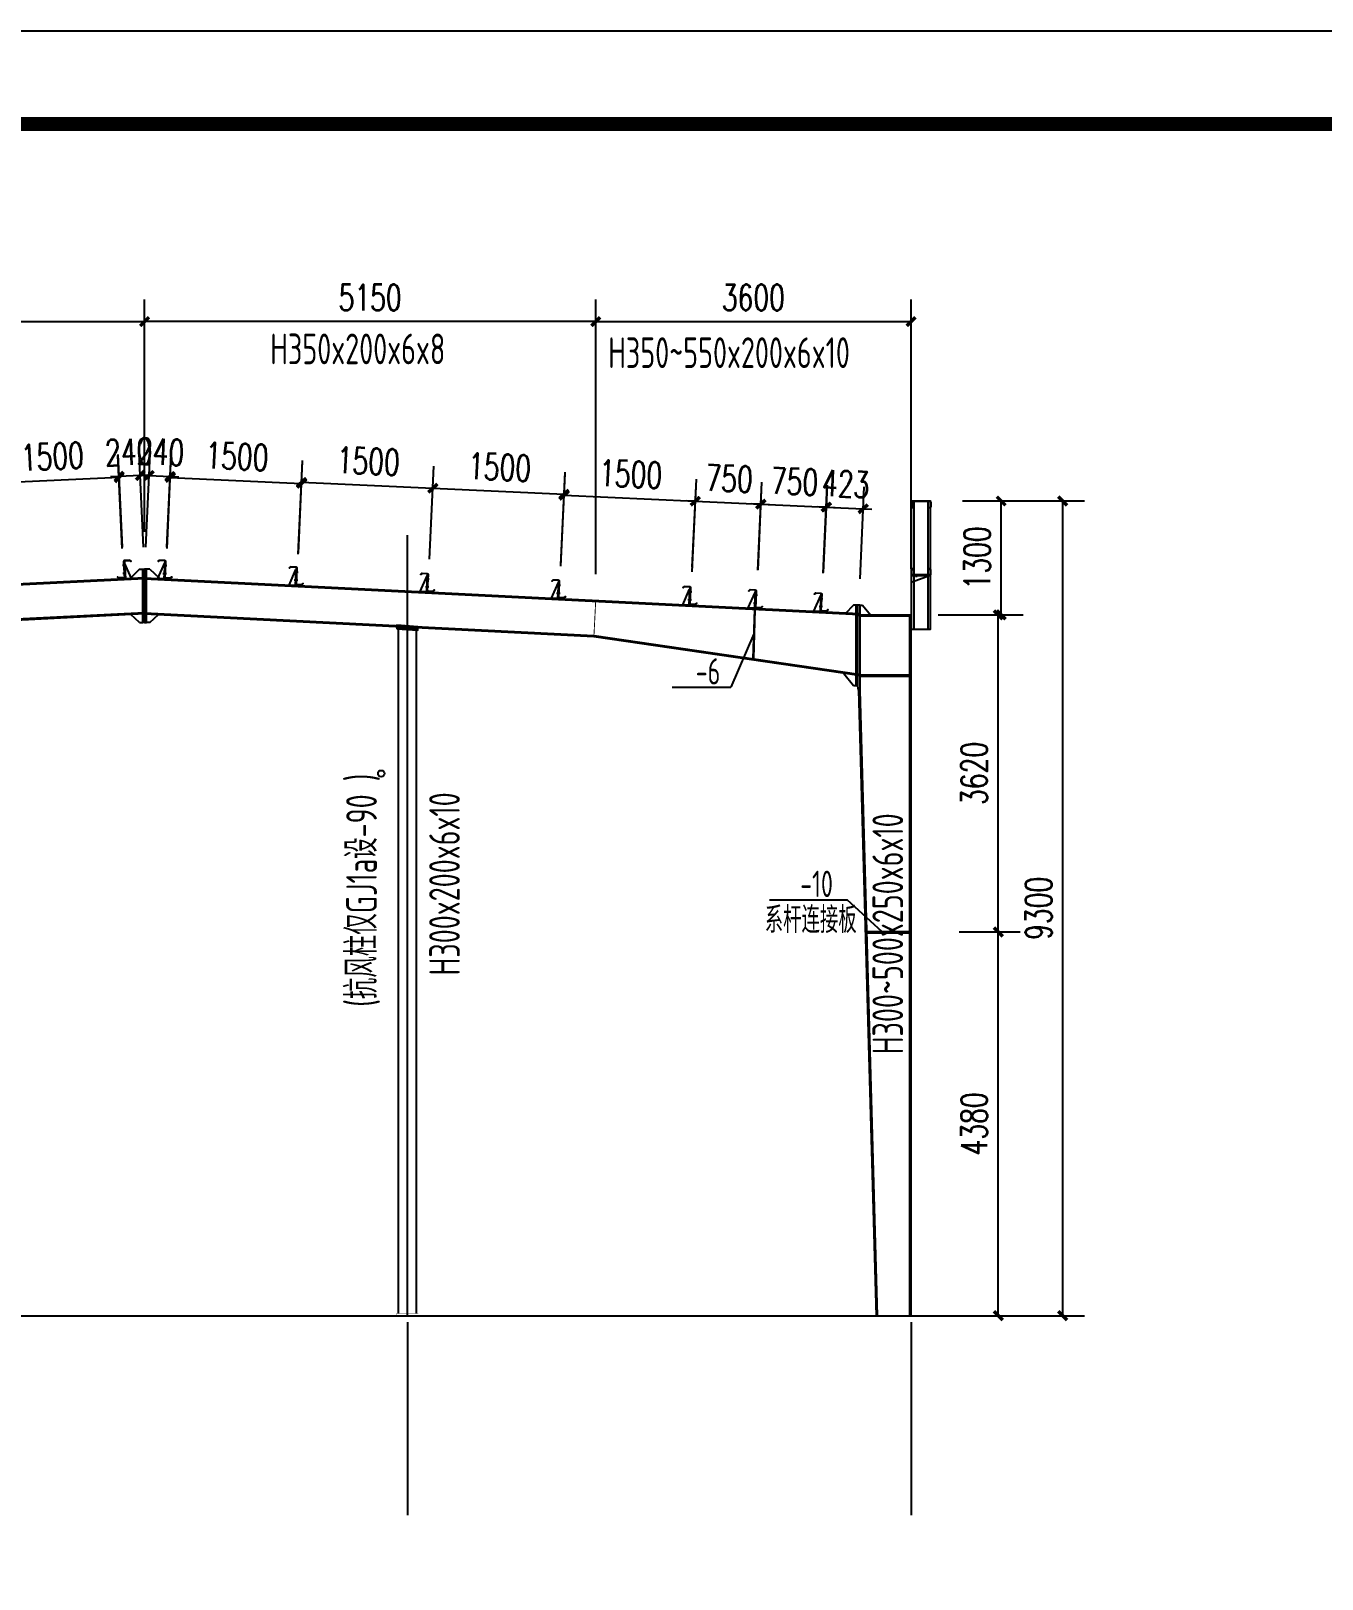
# Model space of a CAD drawing. Extents: x 177291 to 1288761, y 177638 to 322898.
# Drawn here: x 1214888 to 1229629, y 223289 to 240960 of the extents above; entities that cross this region are included whole.
import ezdxf

# ---------------------------------------------------------------- set-up
doc = ezdxf.new("R2010")
doc.units = 0
doc.header["$LTSCALE"] = 1000
for name, color, linetype in [('AXIS', 3, 'Continuous'), ('DOTE', 1, 'Continuous'), ('GL', 150, 'Continuous'), ('GZ', 50, 'Continuous'), ('LT', 27, 'Continuous'), ('PUB_TITLE', 4, 'Continuous'), ('PZ', 202, 'Continuous'), ('TEXT', 7, 'Continuous')]:
    doc.layers.add(name, color=color, linetype=linetype)
doc.styles.add('_TCH_DIM_T3', font='SIMPLEX', dxfattribs={"width": 0.705882, "bigfont": 'GBCBIG'})
doc.styles.add('TSSD_Norm', font='tssdeng.shx', dxfattribs={"bigfont": 'hztxt.shx'})
doc.dimstyles.new('TCH_100_1', dxfattribs={"dimtxt": 297.5, "dimasz": 100, "dimexe": 250, "dimexo": 300, "dimgap": 126.25, "dimtad": 1, "dimdec": 0, "dimzin": 0, "dimdsep": 46, "dimtxsty": '_TCH_DIM_T3', "dimblk": 'ARCHTICK', "dimcen": 0.09, "dimclrd": 126, "dimclre": 126, "dimclrt": 7, "dimazin": 2, "dimtfac": 1, "dimtdec": 0, "dimtix": 1, "dimtmove": 2, "dimatfit": 3, "dimfxl": 1, "dimtolj": 1, "dimtzin": 0, "dimarcsym": 0})

# ---------------------------------------------------------------- blocks, each defined once
blk = doc.blocks.new('_ArchTick')
at = {"color": 0, "linetype": 'ByBlock', "const_width": 0.4}
blk.add_lwpolyline([(-0.5, -0.5), (0.5, 0.5)], dxfattribs=at)
blk = doc.blocks.new('*D853')
at = {"color": 126, "linetype": 'ByBlock', "lineweight": -2, "transparency": 16777216}
for p, q in [((1211037, 234760), (1211037, 237893)), ((1216186, 235243), (1216186, 237893)), ((1211037, 237643), (1216186, 237643))]:
    blk.add_line(p, q, dxfattribs=at)
at = {"layer": 'Defpoints', "color": 0, "linetype": 'ByBlock', "transparency": 16777216}
for p in [(1216186, 237643), (1216186, 234943), (1211037, 234460)]:
    blk.add_point(p, dxfattribs=at)
at = {"color": 126, "linetype": 'ByBlock', "lineweight": -2, "transparency": 16777216, "xscale": 100, "yscale": 100, "zscale": 100, "rotation": 180}
blk.add_blockref('_ArchTick', (1211037, 237643), dxfattribs=at)
at = {"color": 126, "linetype": 'ByBlock', "lineweight": -2, "transparency": 16777216, "xscale": 100, "yscale": 100, "zscale": 100}
blk.add_blockref('_ArchTick', (1216186, 237643), dxfattribs=at)
at = {"color": 7, "linetype": 'ByBlock', "transparency": 16777216, "insert": (1213612, 237918), "char_height": 297.5, "attachment_point": 5, "style": '_TCH_DIM_T3'}
blk.add_mtext('\\A1;5150', dxfattribs=at)
blk = doc.blocks.new('*D845')
at = {"color": 126, "linetype": 'ByBlock', "lineweight": -2, "transparency": 16777216}
for p, q in [((1215930, 235053), (1215882, 236113)), ((1214432, 234986), (1214384, 236045)), ((1215894, 235863), (1214395, 235796))]:
    blk.add_line(p, q, dxfattribs=at)
at = {"layer": 'Defpoints', "color": 0, "linetype": 'ByBlock', "transparency": 16777216}
for p in [(1214395, 235796), (1214445, 234686, 0), (1215944, 234753, 0)]:
    blk.add_point(p, dxfattribs=at)
at = {"color": 126, "linetype": 'ByBlock', "lineweight": -2, "transparency": 16777216, "xscale": 100, "yscale": 100, "zscale": 100}
for p, rotation in [((1215894, 235863), 2.581565434300943), ((1214395, 235796), 182.581565434301)]:
    blk.add_blockref('_ArchTick', p, dxfattribs=dict(at, rotation=rotation))
at = {"color": 7, "linetype": 'ByBlock', "transparency": 16777216, "insert": (1215132, 236104), "char_height": 297.5, "attachment_point": 5, "rotation": 2.5816, "style": '_TCH_DIM_T3'}
blk.add_mtext('\\A1;1500', dxfattribs=at)
blk = doc.blocks.new('*D854')
at = {"color": 126, "linetype": 'ByBlock', "lineweight": -2, "transparency": 16777216}
for p, q in [((1215933, 235068), (1215885, 236126)), ((1216173, 235068), (1216125, 236137)), ((1215896, 235876), (1215796, 235872)), ((1216136, 235887), (1215896, 235876)), ((1216136, 235887), (1216236, 235891))]:
    blk.add_line(p, q, dxfattribs=at)
at = {"layer": 'Defpoints', "color": 0, "linetype": 'ByBlock', "transparency": 16777216}
for p in [(1215896, 235876), (1215946, 234768, 0), (1216186, 234769, 0)]:
    blk.add_point(p, dxfattribs=at)
at = {"color": 126, "linetype": 'ByBlock', "lineweight": -2, "transparency": 16777216, "xscale": 100, "yscale": 100, "zscale": 100}
for p, rotation in [((1215896, 235876), 2.581565434300986), ((1216136, 235887), 182.581565434301)]:
    blk.add_blockref('_ArchTick', p, dxfattribs=dict(at, rotation=rotation))
at = {"color": 7, "linetype": 'ByBlock', "transparency": 16777216, "insert": (1216004, 236156), "char_height": 297.5, "attachment_point": 5, "rotation": 2.5816, "style": '_TCH_DIM_T3'}
blk.add_mtext('\\A1;240', dxfattribs=at)
blk = doc.blocks.new('*D1440')
at = {"color": 126, "linetype": 'ByBlock', "lineweight": -2, "transparency": 16777216}
for p, q in [((1216443, 235053), (1216491, 236113)), ((1217941, 234986), (1217989, 236045)), ((1216479, 235863), (1217978, 235796))]:
    blk.add_line(p, q, dxfattribs=at)
at = {"layer": 'Defpoints', "color": 0, "linetype": 'ByBlock', "transparency": 16777216}
for p in [(1217978, 235796), (1216429, 234753, 0), (1217928, 234686, 0)]:
    blk.add_point(p, dxfattribs=at)
at = {"color": 126, "linetype": 'ByBlock', "lineweight": -2, "transparency": 16777216, "xscale": 100, "yscale": 100, "zscale": 100}
for p, rotation in [((1216479, 235863), 177.4184345662846), ((1217978, 235796), 357.4184345662847)]:
    blk.add_blockref('_ArchTick', p, dxfattribs=dict(at, rotation=rotation))
at = {"color": 7, "linetype": 'ByBlock', "transparency": 16777216, "insert": (1217241, 236104), "char_height": 297.5, "attachment_point": 5, "rotation": 357.4184, "style": '_TCH_DIM_T3'}
blk.add_mtext('\\A1;1500', dxfattribs=at)
blk = doc.blocks.new('*D1441')
at = {"color": 126, "linetype": 'ByBlock', "lineweight": -2, "transparency": 16777216}
for p, q in [((1217942, 234999), (1217990, 236058)), ((1219440, 234932), (1219488, 235991)), ((1217978, 235808), (1219477, 235741))]:
    blk.add_line(p, q, dxfattribs=at)
at = {"layer": 'Defpoints', "color": 0, "linetype": 'ByBlock', "transparency": 16777216}
for p in [(1219477, 235741), (1217928, 234699, 0), (1219427, 234632, 0)]:
    blk.add_point(p, dxfattribs=at)
at = {"color": 126, "linetype": 'ByBlock', "lineweight": -2, "transparency": 16777216, "xscale": 100, "yscale": 100, "zscale": 100}
for p, rotation in [((1217978, 235808), 177.4184345662846), ((1219477, 235741), 357.4184345662847)]:
    blk.add_blockref('_ArchTick', p, dxfattribs=dict(at, rotation=rotation))
at = {"color": 7, "linetype": 'ByBlock', "transparency": 16777216, "insert": (1218740, 236049), "char_height": 297.5, "attachment_point": 5, "rotation": 357.4184, "style": '_TCH_DIM_T3'}
blk.add_mtext('\\A1;1500', dxfattribs=at)
blk = doc.blocks.new('*D1442')
at = {"color": 126, "linetype": 'ByBlock', "lineweight": -2, "transparency": 16777216}
for p, q in [((1219440, 234932), (1219488, 235991)), ((1220939, 234865), (1220987, 235923)), ((1219477, 235741), (1220975, 235673))]:
    blk.add_line(p, q, dxfattribs=at)
at = {"layer": 'Defpoints', "color": 0, "linetype": 'ByBlock', "transparency": 16777216}
for p in [(1220975, 235673), (1219427, 234632, 0), (1220925, 234565, 0)]:
    blk.add_point(p, dxfattribs=at)
at = {"color": 126, "linetype": 'ByBlock', "lineweight": -2, "transparency": 16777216, "xscale": 100, "yscale": 100, "zscale": 100}
for p, rotation in [((1219477, 235741), 177.4184345662846), ((1220975, 235673), 357.4184345662847)]:
    blk.add_blockref('_ArchTick', p, dxfattribs=dict(at, rotation=rotation))
at = {"color": 7, "linetype": 'ByBlock', "transparency": 16777216, "insert": (1220239, 235982), "char_height": 297.5, "attachment_point": 5, "rotation": 357.4184, "style": '_TCH_DIM_T3'}
blk.add_mtext('\\A1;1500', dxfattribs=at)
blk = doc.blocks.new('*D1443')
at = {"color": 126, "linetype": 'ByBlock', "lineweight": -2, "transparency": 16777216}
for p, q in [((1220938, 234852), (1220986, 235910)), ((1222437, 234785), (1222485, 235843)), ((1220975, 235660), (1222473, 235593))]:
    blk.add_line(p, q, dxfattribs=at)
at = {"layer": 'Defpoints', "color": 0, "linetype": 'ByBlock', "transparency": 16777216}
for p in [(1222473, 235593), (1220925, 234552, 0), (1222423, 234486, 0)]:
    blk.add_point(p, dxfattribs=at)
at = {"color": 126, "linetype": 'ByBlock', "lineweight": -2, "transparency": 16777216, "xscale": 100, "yscale": 100, "zscale": 100}
for p, rotation in [((1220975, 235660), 177.4184345662846), ((1222473, 235593), 357.4184345662847)]:
    blk.add_blockref('_ArchTick', p, dxfattribs=dict(at, rotation=rotation))
at = {"color": 7, "linetype": 'ByBlock', "transparency": 16777216, "insert": (1221736, 235901), "char_height": 297.5, "attachment_point": 5, "rotation": 357.4184, "style": '_TCH_DIM_T3'}
blk.add_mtext('\\A1;1500', dxfattribs=at)
blk = doc.blocks.new('*D1444')
at = {"color": 126, "linetype": 'ByBlock', "lineweight": -2, "transparency": 16777216}
for p, q in [((1222439, 234839), (1222485, 235843)), ((1223189, 234810), (1223234, 235809)), ((1222473, 235593), (1222373, 235597)), ((1222473, 235593), (1223223, 235559)), ((1223223, 235559), (1223322, 235555))]:
    blk.add_line(p, q, dxfattribs=at)
at = {"layer": 'Defpoints', "color": 0, "linetype": 'ByBlock', "transparency": 16777216}
for p in [(1223223, 235559), (1222426, 234539, 0), (1223175, 234511, 0)]:
    blk.add_point(p, dxfattribs=at)
at = {"color": 126, "linetype": 'ByBlock', "lineweight": -2, "transparency": 16777216, "xscale": 100, "yscale": 100, "zscale": 100}
for p, rotation in [((1222473, 235593), 357.4184345662847), ((1223223, 235559), 177.4184345662846)]:
    blk.add_blockref('_ArchTick', p, dxfattribs=dict(at, rotation=rotation))
at = {"color": 7, "linetype": 'ByBlock', "transparency": 16777216, "insert": (1222860, 235851), "char_height": 297.5, "attachment_point": 5, "rotation": 357.4184, "style": '_TCH_DIM_T3'}
blk.add_mtext('\\A1;750', dxfattribs=at)
blk = doc.blocks.new('*D1445')
at = {"color": 126, "linetype": 'ByBlock', "lineweight": -2, "transparency": 16777216}
for p, q in [((1223186, 234805), (1223231, 235809)), ((1223936, 234777), (1223981, 235775)), ((1223220, 235559), (1223120, 235564)), ((1223220, 235559), (1223970, 235525)), ((1223970, 235525), (1224069, 235521))]:
    blk.add_line(p, q, dxfattribs=at)
at = {"layer": 'Defpoints', "color": 0, "linetype": 'ByBlock', "transparency": 16777216}
for p in [(1223970, 235525), (1223173, 234505, 0), (1223922, 234477, 0)]:
    blk.add_point(p, dxfattribs=at)
at = {"color": 126, "linetype": 'ByBlock', "lineweight": -2, "transparency": 16777216, "xscale": 100, "yscale": 100, "zscale": 100}
for p, rotation in [((1223220, 235559), 357.4184345662847), ((1223970, 235525), 177.4184345662846)]:
    blk.add_blockref('_ArchTick', p, dxfattribs=dict(at, rotation=rotation))
at = {"color": 7, "linetype": 'ByBlock', "transparency": 16777216, "insert": (1223607, 235817), "char_height": 297.5, "attachment_point": 5, "rotation": 357.4184, "style": '_TCH_DIM_T3'}
blk.add_mtext('\\A1;750', dxfattribs=at)
blk = doc.blocks.new('*D1446')
at = {"color": 126, "linetype": 'ByBlock', "lineweight": -2, "transparency": 16777216}
for p, q in [((1223933, 234771), (1223978, 235775)), ((1224354, 234705), (1224401, 235756)), ((1223967, 235526), (1223867, 235530)), ((1223967, 235526), (1224390, 235506)), ((1224390, 235506), (1224490, 235502))]:
    blk.add_line(p, q, dxfattribs=at)
at = {"layer": 'Defpoints', "color": 0, "linetype": 'ByBlock', "transparency": 16777216}
for p in [(1224390, 235506), (1223920, 234472, 0), (1224340, 234405, -4)]:
    blk.add_point(p, dxfattribs=at)
at = {"color": 126, "linetype": 'ByBlock', "lineweight": -2, "transparency": 16777216, "xscale": 100, "yscale": 100, "zscale": 100}
for p, rotation in [((1223967, 235526), 357.4184345662847), ((1224390, 235506), 177.4184345662846)]:
    blk.add_blockref('_ArchTick', p, dxfattribs=dict(at, rotation=rotation))
at = {"color": 7, "linetype": 'ByBlock', "transparency": 16777216, "insert": (1224191, 235791), "char_height": 297.5, "attachment_point": 5, "rotation": 357.4184, "style": '_TCH_DIM_T3'}
blk.add_mtext('\\A1;423', dxfattribs=at)
blk = doc.blocks.new('*D1447')
at = {"color": 126, "linetype": 'ByBlock', "lineweight": -2, "transparency": 16777216}
for p, q in [((1221336, 234760), (1221336, 237893)), ((1224936, 234821), (1224936, 237893)), ((1221336, 237643), (1224936, 237643))]:
    blk.add_line(p, q, dxfattribs=at)
at = {"layer": 'Defpoints', "color": 0, "linetype": 'ByBlock', "transparency": 16777216}
for p in [(1224936, 237643), (1224936, 234521), (1221336, 234460)]:
    blk.add_point(p, dxfattribs=at)
at = {"color": 126, "linetype": 'ByBlock', "lineweight": -2, "transparency": 16777216, "xscale": 100, "yscale": 100, "zscale": 100, "rotation": 180}
blk.add_blockref('_ArchTick', (1221336, 237643), dxfattribs=at)
at = {"color": 126, "linetype": 'ByBlock', "lineweight": -2, "transparency": 16777216, "xscale": 100, "yscale": 100, "zscale": 100}
blk.add_blockref('_ArchTick', (1224936, 237643), dxfattribs=at)
at = {"color": 7, "linetype": 'ByBlock', "transparency": 16777216, "insert": (1223136, 237918), "char_height": 297.5, "attachment_point": 5, "style": '_TCH_DIM_T3'}
blk.add_mtext('\\A1;3600', dxfattribs=at)
blk = doc.blocks.new('*D1448')
at = {"color": 126, "linetype": 'ByBlock', "lineweight": -2, "transparency": 16777216}
for p, q in [((1216200, 235068), (1216248, 236137)), ((1216440, 235068), (1216488, 236126)), ((1216237, 235887), (1216137, 235891)), ((1216237, 235887), (1216477, 235876)), ((1216477, 235876), (1216577, 235872))]:
    blk.add_line(p, q, dxfattribs=at)
at = {"layer": 'Defpoints', "color": 0, "linetype": 'ByBlock', "transparency": 16777216}
for p in [(1216477, 235876), (1216186, 234769, 0), (1216427, 234768, 0)]:
    blk.add_point(p, dxfattribs=at)
at = {"color": 126, "linetype": 'ByBlock', "lineweight": -2, "transparency": 16777216, "xscale": 100, "yscale": 100, "zscale": 100}
for p, rotation in [((1216237, 235887), 357.4184345662847), ((1216477, 235876), 177.4184345662846)]:
    blk.add_blockref('_ArchTick', p, dxfattribs=dict(at, rotation=rotation))
at = {"color": 7, "linetype": 'ByBlock', "transparency": 16777216, "insert": (1216369, 236156), "char_height": 297.5, "attachment_point": 5, "rotation": 357.4184, "style": '_TCH_DIM_T3'}
blk.add_mtext('\\A1;240', dxfattribs=at)
blk = doc.blocks.new('*D1449')
at = {"color": 126, "linetype": 'ByBlock', "lineweight": -2, "transparency": 16777216}
for p, q in [((1225503, 230675), (1226182, 230675)), ((1225932, 226295), (1225932, 230675)), ((1225508, 226295), (1226182, 226295))]:
    blk.add_line(p, q, dxfattribs=at)
at = {"layer": 'Defpoints', "color": 0, "linetype": 'ByBlock', "transparency": 16777216}
for p in [(1225203, 230675, 0), (1225932, 230675), (1225208, 226295)]:
    blk.add_point(p, dxfattribs=at)
at = {"color": 126, "linetype": 'ByBlock', "lineweight": -2, "transparency": 16777216, "xscale": 100, "yscale": 100, "zscale": 100}
for p, rotation in [((1225932, 230675), 90), ((1225932, 226295), 270)]:
    blk.add_blockref('_ArchTick', p, dxfattribs=dict(at, rotation=rotation))
at = {"color": 7, "linetype": 'ByBlock', "transparency": 16777216, "insert": (1225657, 228485), "char_height": 297.5, "attachment_point": 5, "rotation": 90, "style": '_TCH_DIM_T3'}
blk.add_mtext('\\A1;4380', dxfattribs=at)
blk = doc.blocks.new('*D1450')
at = {"color": 126, "linetype": 'ByBlock', "lineweight": -2, "transparency": 16777216}
for p, q in [((1225246, 234295), (1226182, 234295)), ((1225932, 230675), (1225932, 234295)), ((1225486, 230675), (1226182, 230675))]:
    blk.add_line(p, q, dxfattribs=at)
at = {"layer": 'Defpoints', "color": 0, "linetype": 'ByBlock', "transparency": 16777216}
for p in [(1224946, 234295, -2), (1225932, 234295), (1225186, 230675, 0)]:
    blk.add_point(p, dxfattribs=at)
at = {"color": 126, "linetype": 'ByBlock', "lineweight": -2, "transparency": 16777216, "xscale": 100, "yscale": 100, "zscale": 100}
for p, rotation in [((1225932, 234295), 90), ((1225932, 230675), 270)]:
    blk.add_blockref('_ArchTick', p, dxfattribs=dict(at, rotation=rotation))
at = {"color": 7, "linetype": 'ByBlock', "transparency": 16777216, "insert": (1225657, 232485), "char_height": 297.5, "attachment_point": 5, "rotation": 90, "style": '_TCH_DIM_T3'}
blk.add_mtext('\\A1;3620', dxfattribs=at)
blk = doc.blocks.new('*D1451')
at = {"color": 126, "linetype": 'ByBlock', "lineweight": -2, "transparency": 16777216}
for p, q in [((1225536, 235595), (1226215, 235595)), ((1225965, 234295), (1225965, 235595)), ((1225246, 234295), (1226215, 234295))]:
    blk.add_line(p, q, dxfattribs=at)
at = {"layer": 'Defpoints', "color": 0, "linetype": 'ByBlock', "transparency": 16777216}
for p in [(1225236, 235595), (1225965, 235595), (1224946, 234295, -2)]:
    blk.add_point(p, dxfattribs=at)
at = {"color": 126, "linetype": 'ByBlock', "lineweight": -2, "transparency": 16777216, "xscale": 100, "yscale": 100, "zscale": 100}
for p, rotation in [((1225965, 235595), 90), ((1225965, 234295), 270)]:
    blk.add_blockref('_ArchTick', p, dxfattribs=dict(at, rotation=rotation))
at = {"color": 7, "linetype": 'ByBlock', "transparency": 16777216, "insert": (1225690, 234945), "char_height": 297.5, "attachment_point": 5, "rotation": 90, "style": '_TCH_DIM_T3'}
blk.add_mtext('\\A1;1300', dxfattribs=at)
blk = doc.blocks.new('*D1452')
at = {"color": 126, "linetype": 'ByBlock', "lineweight": -2, "transparency": 16777216}
for p, q in [((1225522, 235595), (1226918, 235595)), ((1226668, 226295), (1226668, 235595)), ((1225486, 226295), (1226918, 226295))]:
    blk.add_line(p, q, dxfattribs=at)
at = {"layer": 'Defpoints', "color": 0, "linetype": 'ByBlock', "transparency": 16777216}
for p in [(1225222, 235595), (1226668, 235595), (1225186, 226295)]:
    blk.add_point(p, dxfattribs=at)
at = {"color": 126, "linetype": 'ByBlock', "lineweight": -2, "transparency": 16777216, "xscale": 100, "yscale": 100, "zscale": 100}
for p, rotation in [((1226668, 235595), 90), ((1226668, 226295), 270)]:
    blk.add_blockref('_ArchTick', p, dxfattribs=dict(at, rotation=rotation))
at = {"color": 7, "linetype": 'ByBlock', "transparency": 16777216, "insert": (1226393, 230945), "char_height": 297.5, "attachment_point": 5, "rotation": 90, "style": '_TCH_DIM_T3'}
blk.add_mtext('\\A1;9300', dxfattribs=at)
blk = doc.blocks.new('*D1453')
at = {"color": 126, "linetype": 'ByBlock', "lineweight": -2, "transparency": 16777216}
for p, q in [((1216186, 235243), (1216186, 237893)), ((1221336, 234760), (1221336, 237893)), ((1221336, 237643), (1216186, 237643))]:
    blk.add_line(p, q, dxfattribs=at)
at = {"layer": 'Defpoints', "color": 0, "linetype": 'ByBlock', "transparency": 16777216}
for p in [(1216186, 237643), (1216186, 234943), (1221336, 234460)]:
    blk.add_point(p, dxfattribs=at)
at = {"color": 126, "linetype": 'ByBlock', "lineweight": -2, "transparency": 16777216, "xscale": 100, "yscale": 100, "zscale": 100, "rotation": 180}
blk.add_blockref('_ArchTick', (1216186, 237643), dxfattribs=at)
at = {"color": 126, "linetype": 'ByBlock', "lineweight": -2, "transparency": 16777216, "xscale": 100, "yscale": 100, "zscale": 100}
blk.add_blockref('_ArchTick', (1221336, 237643), dxfattribs=at)
at = {"color": 7, "linetype": 'ByBlock', "transparency": 16777216, "insert": (1218761, 237918), "char_height": 297.5, "attachment_point": 5, "style": '_TCH_DIM_T3'}
blk.add_mtext('\\A1;5150', dxfattribs=at)

msp = doc.modelspace()

# ---------------------------------------------------------------- linework, layer by layer
for points, elevation in [([(1219064.27, 234135.79), (1219303.68, 234119.03), (1219305.08, 234138.99), (1219065.67, 234155.74)], -0.03), ([(1219065.67, 234155.74), (1219305.08, 234138.99), (1219306.48, 234158.94), (1219067.06, 234175.7)], -0.03), ([(1224921.08, 230676.91), (1224426.88, 230676.8), (1224426.88, 230666.8), (1224921.08, 230666.91)], -0.23)]:
    msp.add_lwpolyline(points, close=True, dxfattribs=dict(elevation=elevation))
msp.add_circle((1218887.6, 232483.49), 36.59)
at = {"layer": 'AXIS'}
for p, q in [((1223140.71, 234079.36, 0.62), (1222877.83, 233468.13, -19.48)), ((1222208.08, 233468.13, -19.48), (1222877.83, 233468.13, -19.48)), ((1223318.37, 231043.74, -19.45), (1224206.64, 231043.93, -19.45)), ((1224604.88, 230676.84, -0.23), (1224206.64, 231043.93, -19.45)), ((1219186.47, 226221.19, -0.11), (1219186.47, 224017.16, -0.11)), ((1224936.65, 226221.19, -0.17), (1224936.65, 224017.16, -0.17))]:
    msp.add_line(p, q, dxfattribs=at)
at = {"layer": 'DOTE'}
for p, q in [((1219186.47, 226294.99, -0.03), (1219186.47, 235205.7, -0.03)), ((1206004.84, 226294.99, -0.03), (1226312.89, 226294.99, -0.03))]:
    msp.add_line(p, q, dxfattribs=at)
at = {"layer": 'GL'}
for p, q in [((1216186.47, 234705.98, -0.03), (1208029.8, 234298.14, -0.03)), ((1216186.47, 234717.99, -0.03), (1208030.04, 234310.17, -0.03)), ((1216186.47, 234717.99, -0.03), (1224342.91, 234310.17, -0.03)), ((1216186.47, 234705.98, -0.03), (1224343.15, 234298.14, -0.03)), ((1216186.47, 234317.49, -0.03), (1211056.6, 234061, -0.03)), ((1216186.47, 234305.48, -0.03), (1211057.2, 234049.02, -0.03)), ((1216186.47, 234317.49, -0.03), (1221316.34, 234061, -0.03)), ((1216186.47, 234305.48, -0.03), (1221315.74, 234049.02, -0.03)), ((1221315.74, 234049.02, -0.03), (1224340.47, 233606.01, -0.03)), ((1221315.74, 234049.02, -0.03), (1224340.47, 233606.01, -0.03)), ((1221317.22, 234060.92, -0.03), (1224340.47, 233618.09, -0.03)), ((1221317.22, 234060.92, -0.03), (1224340.47, 233618.09, -0.03))]:
    msp.add_line(p, q, dxfattribs=at)
at = {"layer": 'GL', "color": 6, "const_width": 10, "elevation": -0.03}
msp.add_lwpolyline([(1221336.32, 234460.45), (1221315.74, 234048.97)], dxfattribs=at)
at = {"layer": 'GL', "elevation": -0.03}
msp.add_lwpolyline([(1223158.24, 234357.35), (1223147.86, 234357.91), (1223129.17, 233797.09), (1223139.54, 233796.54)], close=True, dxfattribs=at)
at = {"layer": 'GZ'}
for p, q in [((1219086.4, 226319.99, -2.73), (1219086.4, 234174.34, -1.7)), ((1219286.47, 234160.34, -4.05), (1219286.47, 226319.99, -4.04)), ((1224922.47, 226294.99, 2.07), (1224922.47, 234281, -2.12)), ((1224936.47, 226294.99, 2.07), (1224936.47, 234281, -2.12)), ((1224350.47, 233610.29, -9.88), (1224922.47, 233610.29, -5.9)), ((1224350.47, 233610.29, -9.88), (1224922.47, 233610.29, -5.9)), ((1224350.47, 233596.29, -9.88), (1224922.47, 233596.29, -5.9)), ((1224350.47, 233596.29, -9.88), (1224922.47, 233596.29, -5.9)), ((1224336.47, 233436.29, -5.99), (1224536.47, 226294.99, -1.95)), ((1224350.47, 233436.29, -5.99), (1224550.47, 226294.99, -1.95))]:
    msp.add_line(p, q, dxfattribs=at)
at = {"layer": 'GZ', "elevation": -3.99}
msp.add_lwpolyline([(1224936.47, 234280.99), (1224350.47, 234280.99), (1224350.47, 234294.99), (1224936.47, 234294.99)], close=True, dxfattribs=at)
at = {"layer": 'LT'}
for p, q in [((1224936.47, 235595, -1.96), (1225156.47, 235594.99, -1.96)), ((1224936.47, 235591.62, -1.96), (1224936.47, 235595, -1.96)), ((1225156.47, 235591.62, -1.96), (1224936.47, 235591.62, -1.96)), ((1224941.47, 235527.87, -1.96), (1224941.47, 235580.37, -1.96)), ((1224944.85, 235576.99, -1.96), (1224944.85, 235531.24, -1.96)), ((1224952.72, 235591.62, -1.96), (1225150.22, 235591.62, -1.96)), ((1225146.85, 235588.24, -1.96), (1224956.1, 235588.24, -1.96)), ((1225156.47, 235594.99, -1.96), (1225156.47, 235591.62, -1.96)), ((1225158.1, 235531.24, -1.96), (1225158.1, 235576.99, -1.96)), ((1225161.47, 235580.37, -1.96), (1225161.47, 235527.87, -1.96)), ((1224963.97, 235516.62, -1.96), (1224952.72, 235516.62, -1.96)), ((1224956.1, 235519.99, -1.96), (1224963.97, 235519.99, -1.96)), ((1224963.97, 235519.99, -1.96), (1224963.97, 235516.62, -1.96)), ((1225138.97, 235516.62, -1.96), (1225138.97, 235519.99, -1.96)), ((1225138.97, 235519.99, -1.96), (1225146.85, 235519.99, -1.96)), ((1225150.22, 235516.62, -1.96), (1225138.97, 235516.62, -1.96)), ((1225157.7, 234746.71, -1.96), (1224937.7, 234746.71, -1.96)), ((1224937.7, 234746.71, -1.96), (1224937.7, 234743.34, -1.96)), ((1224937.7, 234743.34, -1.96), (1225157.7, 234743.34, -1.96)), ((1225157.7, 234743.34, -1.96), (1224937.7, 234663.71, -1.96)), ((1224942.7, 234810.46, -1.96), (1224942.7, 234757.96, -1.96)), ((1224946.07, 234761.34, -1.96), (1224946.07, 234807.09, -1.96)), ((1224965.2, 234821.71, -1.96), (1224953.95, 234821.71, -1.96)), ((1224953.95, 234746.71, -1.96), (1225151.45, 234746.71, -1.96)), ((1224957.32, 234818.34, -1.96), (1224965.2, 234818.34, -1.96)), ((1225148.07, 234750.09, -1.96), (1224957.32, 234750.09, -1.96)), ((1224965.2, 234818.34, -1.96), (1224965.2, 234821.71, -1.96)), ((1224999.11, 234724.17, -1.96), (1224999.11, 234762.51, -1.96)), ((1225109.55, 234724.17, -1.96), (1225109.55, 234762.51, -1.96)), ((1225140.2, 234821.71, -1.96), (1225140.2, 234818.34, -1.96)), ((1225151.45, 234821.71, -1.96), (1225140.2, 234821.71, -1.96)), ((1225140.2, 234818.34, -1.96), (1225148.07, 234818.34, -1.96)), ((1225157.7, 234743.34, -1.96), (1225157.7, 234746.71, -1.96)), ((1225159.32, 234807.09, -1.96), (1225159.32, 234761.34, -1.96)), ((1225162.7, 234757.96, -1.96), (1225162.7, 234810.46, -1.96))]:
    msp.add_line(p, q, dxfattribs=at)
at = {"layer": 'LT', "color": 1, "linetype": 'Continuous'}
for p, q in [((1215972.59, 234859.75, -4.03), (1215932.73, 234857.76, -4.03)), ((1215972.59, 234859.75, -4.03), (1215932.73, 234857.76, -4.03)), ((1216400.36, 234859.75, -4.03), (1216440.21, 234857.76, -4.03)), ((1216400.36, 234859.75, -4.03), (1216440.21, 234857.76, -4.03)), ((1215977.16, 234768.34, -4.03), (1215937.3, 234766.35, -4.03)), ((1215977.16, 234768.34, -4.03), (1215937.3, 234766.35, -4.03)), ((1216395.79, 234768.34, -4.03), (1216435.64, 234766.35, -4.03)), ((1216395.79, 234768.34, -4.03), (1216435.64, 234766.35, -4.03)), ((1217893.92, 234693.44, -4.03), (1217933.77, 234691.44, -4.03)), ((1217893.92, 234693.44, -4.03), (1217933.77, 234691.44, -4.03)), ((1217898.49, 234784.84, -4.03), (1217938.34, 234782.85, -4.03)), ((1217898.49, 234784.84, -4.03), (1217938.34, 234782.85, -4.03)), ((1219396.62, 234709.94, -4.03), (1219436.47, 234707.94, -4.03)), ((1219396.62, 234709.94, -4.03), (1219436.47, 234707.94, -4.03)), ((1219392.05, 234618.53, -4.03), (1219431.9, 234616.54, -4.03)), ((1219392.05, 234618.53, -4.03), (1219431.9, 234616.54, -4.03)), ((1220890.17, 234543.62, -4.03), (1220930.03, 234541.63, -4.03)), ((1220890.17, 234543.62, -4.03), (1220930.03, 234541.63, -4.03)), ((1220894.74, 234635.03, -4.03), (1220934.6, 234633.04, -4.03)), ((1220894.74, 234635.03, -4.03), (1220934.6, 234633.04, -4.03)), ((1222392.87, 234560.12, -4.03), (1222432.73, 234558.13, -4.03)), ((1222392.87, 234560.12, -4.03), (1222432.73, 234558.13, -4.03)), ((1223141.94, 234522.67, -4.03), (1223181.79, 234520.68, -4.03)), ((1223141.94, 234522.67, -4.03), (1223181.79, 234520.68, -4.03)), ((1222388.3, 234468.72, -4.03), (1222428.16, 234466.72, -4.03)), ((1222388.3, 234468.72, -4.03), (1222428.16, 234466.72, -4.03)), ((1223137.37, 234431.26, -4.03), (1223177.22, 234429.27, -4.03)), ((1223137.37, 234431.26, -4.03), (1223177.22, 234429.27, -4.03)), ((1223886.43, 234393.81, -4.03), (1223926.29, 234391.82, -4.03)), ((1223886.43, 234393.81, -4.03), (1223926.29, 234391.82, -4.03)), ((1223891, 234485.22, -4.03), (1223930.86, 234483.22, -4.03)), ((1223891, 234485.22, -4.03), (1223930.86, 234483.22, -4.03))]:
    msp.add_line(p, q, dxfattribs=at)
at = {"layer": 'LT', "elevation": -0.03}
for points in [[(1224936.47, 234131.26), (1225160.1, 234131.26), (1225160.1, 235591.62), (1224936.47, 235591.62)], [(1224966.47, 234131.26), (1225130.1, 234131.26), (1225130.1, 235591.62), (1224966.47, 235591.62)], [(1215950.52, 234898.44), (1215956.51, 234898.74), (1215966.1, 234706.97), (1215960.11, 234706.68)], [(1215957.01, 234888.75), (1215966.1, 234706.97), (1216036, 234710.47)], [(1216415.93, 234888.75), (1216406.85, 234706.97), (1216336.95, 234710.47)], [(1216422.43, 234898.44), (1216416.43, 234898.74), (1216406.85, 234706.97), (1216412.84, 234706.68)], [(1217914.06, 234813.84), (1217904.97, 234632.07), (1217835.08, 234635.56)], [(1217920.55, 234823.53), (1217914.56, 234823.83), (1217904.97, 234632.07), (1217910.97, 234631.77)], [(1219412.19, 234738.94), (1219403.1, 234557.16), (1219333.2, 234560.66)], [(1219418.68, 234748.62), (1219412.69, 234748.92), (1219403.1, 234557.16), (1219409.1, 234556.86)], [(1220910.32, 234664.03), (1220901.23, 234482.26), (1220831.33, 234485.75)], [(1220916.81, 234673.72), (1220910.82, 234674.02), (1220901.23, 234482.26), (1220907.22, 234481.96)], [(1222408.45, 234589.12), (1222399.36, 234407.35), (1222329.46, 234410.84)], [(1222414.94, 234598.81), (1222408.95, 234599.11), (1222399.36, 234407.35), (1222405.35, 234407.05)], [(1223157.51, 234551.67), (1223148.42, 234369.9), (1223078.53, 234373.39)], [(1223164, 234561.36), (1223158.01, 234561.66), (1223148.42, 234369.9), (1223154.42, 234369.6)], [(1223906.58, 234514.22), (1223897.49, 234332.44), (1223827.59, 234335.94)], [(1223913.07, 234523.9), (1223907.08, 234524.2), (1223897.49, 234332.44), (1223903.48, 234332.14)]]:
    msp.add_lwpolyline(points, close=True, dxfattribs=at)
at = {"layer": 'LT', "elevation": -4.03}
for points in [[(1215950.27, 234903.43, -0.41421356), (1215959.76, 234913.92), (1216015.45, 234916.7), (1216029.57, 234903.93), (1216031.58, 234906.15), (1216016.54, 234919.76), (1215956.61, 234916.76, 0.41421356), (1215947.12, 234906.28), (1215955.96, 234729.5, -0.41421356), (1215946.47, 234719.01), (1215890.79, 234716.23), (1215876.67, 234729), (1215874.65, 234726.78), (1215889.69, 234713.17), (1215949.62, 234716.16, 0.41421356), (1215959.11, 234726.65), (1215950.27, 234903.43)], [(1216422.68, 234903.43, 0.41421356), (1216413.19, 234913.92), (1216357.5, 234916.7), (1216343.38, 234903.93), (1216341.37, 234906.15), (1216356.41, 234919.76), (1216416.33, 234916.76, -0.41421356), (1216425.82, 234906.28), (1216416.98, 234729.5, 0.41421356), (1216426.47, 234719.01), (1216482.16, 234716.23), (1216496.28, 234729), (1216498.29, 234726.78), (1216483.25, 234713.17), (1216423.33, 234716.16, -0.41421356), (1216413.84, 234726.65), (1216422.68, 234903.43)], [(1217920.8, 234828.52, 0.41421356), (1217911.32, 234839.01), (1217855.63, 234841.79), (1217841.51, 234829.02), (1217839.5, 234831.24), (1217854.54, 234844.85), (1217914.46, 234841.86, -0.41421356), (1217923.95, 234831.37), (1217915.11, 234654.59, 0.41421356), (1217924.6, 234644.1), (1217980.29, 234641.32), (1217994.41, 234654.09), (1217996.42, 234651.87), (1217981.38, 234638.26), (1217921.45, 234641.26, -0.41421356), (1217911.97, 234651.74), (1217920.8, 234828.52)], [(1219418.93, 234753.62, 0.41421356), (1219409.44, 234764.1), (1219353.76, 234766.89), (1219339.64, 234754.11), (1219337.62, 234756.34), (1219352.67, 234769.95), (1219412.59, 234766.95, -0.41421356), (1219422.08, 234756.46), (1219413.24, 234579.68, 0.41421356), (1219422.73, 234569.2), (1219478.42, 234566.41), (1219492.54, 234579.19), (1219494.55, 234576.96), (1219479.51, 234563.35), (1219419.58, 234566.35, -0.41421356), (1219410.09, 234576.84), (1219418.93, 234753.62)], [(1220917.06, 234678.71, 0.41421356), (1220907.57, 234689.2), (1220851.89, 234691.98), (1220837.77, 234679.21), (1220835.75, 234681.43), (1220850.79, 234695.04), (1220910.72, 234692.04, -0.41421356), (1220920.21, 234681.56), (1220911.37, 234504.78, 0.41421356), (1220920.86, 234494.29), (1220976.54, 234491.51), (1220990.66, 234504.28), (1220992.68, 234502.06), (1220977.64, 234488.45), (1220917.71, 234491.44, -0.41421356), (1220908.22, 234501.93), (1220917.06, 234678.71)], [(1222415.19, 234603.8, 0.41421356), (1222405.7, 234614.29), (1222350.01, 234617.08), (1222335.89, 234604.3), (1222333.88, 234606.52), (1222348.92, 234620.13), (1222408.85, 234617.14, -0.41421356), (1222418.34, 234606.65), (1222409.5, 234429.87, 0.41421356), (1222418.99, 234419.38), (1222474.67, 234416.6), (1222488.79, 234429.38), (1222490.81, 234427.15), (1222475.76, 234413.54), (1222415.84, 234416.54, -0.41421356), (1222406.35, 234427.02), (1222415.19, 234603.8)], [(1223164.25, 234566.35, 0.41421356), (1223154.77, 234576.84), (1223099.08, 234579.62), (1223084.96, 234566.85), (1223082.95, 234569.07), (1223097.99, 234582.68), (1223157.91, 234579.68, -0.41421356), (1223167.4, 234569.2), (1223158.56, 234392.42, 0.41421356), (1223168.05, 234381.93), (1223223.74, 234379.15), (1223237.86, 234391.92), (1223239.87, 234389.7), (1223224.83, 234376.09), (1223164.9, 234379.08, -0.41421356), (1223155.42, 234389.57), (1223164.25, 234566.35)], [(1223913.32, 234528.9, 0.41421356), (1223903.83, 234539.38), (1223848.14, 234542.17), (1223834.02, 234529.39), (1223832.01, 234531.62), (1223847.05, 234545.23), (1223906.98, 234542.23, -0.41421356), (1223916.46, 234531.74), (1223907.63, 234354.96, 0.41421356), (1223917.11, 234344.48), (1223972.8, 234341.69), (1223986.92, 234354.47), (1223988.93, 234352.24), (1223973.89, 234338.64), (1223913.97, 234341.63, -0.41421356), (1223904.48, 234352.12), (1223913.32, 234528.9)]]:
    msp.add_lwpolyline(points, format="xyb", dxfattribs=at)
at = {"layer": 'LT'}
for centre, start, end in [((1224952.72, 235580.37, -1.96), 89.999964, 179.999964), ((1224956.1, 235576.99, -1.96), 89.999964, 179.999964), ((1225146.85, 235576.99, -1.96), 359.999964, 89.999964), ((1225150.22, 235580.37, -1.96), 359.999964, 89.999964), ((1224952.72, 235527.87, -1.96), 179.999964, 269.999964), ((1224956.1, 235531.24, -1.96), 179.999964, 269.999964), ((1225146.85, 235531.24, -1.96), 269.999964, 359.999964), ((1225150.22, 235527.87, -1.96), 269.999964, 359.999964), ((1224953.95, 234810.46, -1.96), 90, 180), ((1224953.95, 234757.96, -1.96), 180, 270), ((1224957.32, 234807.09, -1.96), 90, 180), ((1224957.32, 234761.34, -1.96), 180, 270), ((1225148.07, 234807.09, -1.96), 360, 90), ((1225148.07, 234761.34, -1.96), 270, 360), ((1225151.45, 234810.46, -1.96), 360, 90), ((1225151.45, 234757.96, -1.96), 270, 360)]:
    msp.add_arc(centre, 11.25, start, end, dxfattribs=at)
at = {"layer": 'LT', "color": 1, "linetype": 'Continuous'}
for points in [[(1215950.12, 234846.37, -4.03), (1215948.9, 234870.83, -4.03), (1215959.11, 234846.82, -4.03), (1215957.88, 234871.28, -4.03)], [(1215950.12, 234846.37, -4.03), (1215948.9, 234870.83, -4.03), (1215959.11, 234846.82, -4.03), (1215957.88, 234871.28, -4.03)], [(1216422.83, 234846.37, -4.03), (1216424.05, 234870.83, -4.03), (1216413.84, 234846.82, -4.03), (1216415.06, 234871.28, -4.03)], [(1216422.83, 234846.37, -4.03), (1216424.05, 234870.83, -4.03), (1216413.84, 234846.82, -4.03), (1216415.06, 234871.28, -4.03)], [(1215953.47, 234779.42, -4.03), (1215954.69, 234754.96, -4.03), (1215962.45, 234779.87, -4.03), (1215963.68, 234755.41, -4.03)], [(1215953.47, 234779.42, -4.03), (1215954.69, 234754.96, -4.03), (1215962.45, 234779.87, -4.03), (1215963.68, 234755.41, -4.03)], [(1216419.48, 234779.42, -4.03), (1216418.26, 234754.96, -4.03), (1216410.49, 234779.87, -4.03), (1216409.27, 234755.41, -4.03)], [(1216419.48, 234779.42, -4.03), (1216418.26, 234754.96, -4.03), (1216410.49, 234779.87, -4.03), (1216409.27, 234755.41, -4.03)], [(1217917.61, 234704.51, -4.03), (1217916.38, 234680.05, -4.03), (1217908.62, 234704.96, -4.03), (1217907.4, 234680.5, -4.03)], [(1217917.61, 234704.51, -4.03), (1217916.38, 234680.05, -4.03), (1217908.62, 234704.96, -4.03), (1217907.4, 234680.5, -4.03)], [(1217920.96, 234771.46, -4.03), (1217922.18, 234795.92, -4.03), (1217911.97, 234771.91, -4.03), (1217913.19, 234796.37, -4.03)], [(1217920.96, 234771.46, -4.03), (1217922.18, 234795.92, -4.03), (1217911.97, 234771.91, -4.03), (1217913.19, 234796.37, -4.03)], [(1219419.08, 234696.55, -4.03), (1219420.31, 234721.01, -4.03), (1219410.09, 234697, -4.03), (1219411.32, 234721.46, -4.03)], [(1219419.08, 234696.55, -4.03), (1219420.31, 234721.01, -4.03), (1219410.09, 234697, -4.03), (1219411.32, 234721.46, -4.03)], [(1219415.74, 234629.61, -4.03), (1219414.51, 234605.15, -4.03), (1219406.75, 234630.06, -4.03), (1219405.52, 234605.6, -4.03)], [(1219415.74, 234629.61, -4.03), (1219414.51, 234605.15, -4.03), (1219406.75, 234630.06, -4.03), (1219405.52, 234605.6, -4.03)], [(1220913.86, 234554.7, -4.03), (1220912.64, 234530.24, -4.03), (1220904.88, 234555.15, -4.03), (1220903.65, 234530.69, -4.03)], [(1220913.86, 234554.7, -4.03), (1220912.64, 234530.24, -4.03), (1220904.88, 234555.15, -4.03), (1220903.65, 234530.69, -4.03)], [(1220917.21, 234621.65, -4.03), (1220918.44, 234646.11, -4.03), (1220908.22, 234622.1, -4.03), (1220909.45, 234646.56, -4.03)], [(1220917.21, 234621.65, -4.03), (1220918.44, 234646.11, -4.03), (1220908.22, 234622.1, -4.03), (1220909.45, 234646.56, -4.03)], [(1222415.34, 234546.74, -4.03), (1222416.56, 234571.2, -4.03), (1222406.35, 234547.19, -4.03), (1222407.57, 234571.65, -4.03)], [(1222415.34, 234546.74, -4.03), (1222416.56, 234571.2, -4.03), (1222406.35, 234547.19, -4.03), (1222407.57, 234571.65, -4.03)], [(1223164.4, 234509.29, -4.03), (1223165.63, 234533.75, -4.03), (1223155.42, 234509.74, -4.03), (1223156.64, 234534.2, -4.03)], [(1223164.4, 234509.29, -4.03), (1223165.63, 234533.75, -4.03), (1223155.42, 234509.74, -4.03), (1223156.64, 234534.2, -4.03)], [(1222411.99, 234479.79, -4.03), (1222410.77, 234455.33, -4.03), (1222403, 234480.24, -4.03), (1222401.78, 234455.78, -4.03)], [(1222411.99, 234479.79, -4.03), (1222410.77, 234455.33, -4.03), (1222403, 234480.24, -4.03), (1222401.78, 234455.78, -4.03)], [(1223161.06, 234442.34, -4.03), (1223159.83, 234417.88, -4.03), (1223152.07, 234442.79, -4.03), (1223150.85, 234418.33, -4.03)], [(1223161.06, 234442.34, -4.03), (1223159.83, 234417.88, -4.03), (1223152.07, 234442.79, -4.03), (1223150.85, 234418.33, -4.03)], [(1223910.12, 234404.89, -4.03), (1223908.9, 234380.43, -4.03), (1223901.13, 234405.34, -4.03), (1223899.91, 234380.88, -4.03)], [(1223910.12, 234404.89, -4.03), (1223908.9, 234380.43, -4.03), (1223901.13, 234405.34, -4.03), (1223899.91, 234380.88, -4.03)], [(1223913.47, 234471.83, -4.03), (1223914.69, 234496.29, -4.03), (1223904.48, 234472.28, -4.03), (1223905.7, 234496.74, -4.03)], [(1223913.47, 234471.83, -4.03), (1223914.69, 234496.29, -4.03), (1223904.48, 234472.28, -4.03), (1223905.7, 234496.74, -4.03)]]:
    msp.add_solid(points, dxfattribs=at)
at = {"layer": 'LT'}
for points in [[(1224986.87, 234750.09, -1.96), (1225011.36, 234750.09, -1.96), (1224986.87, 234743.34, -1.96), (1225011.36, 234743.34, -1.96)], [(1225097.3, 234750.09, -1.96), (1225121.79, 234750.09, -1.96), (1225097.3, 234743.34, -1.96), (1225121.79, 234743.34, -1.96)]]:
    msp.add_solid(points, dxfattribs=at)
at = {"layer": 'PUB_TITLE'}
msp.add_lwpolyline([(1199563.96, 240960.27), (1288761.34, 240960.27), (1288761.34, 177959.98), (1199563.96, 177959.98)], close=True, dxfattribs=at)
at = {"layer": 'PUB_TITLE', "const_width": 159.09}
msp.add_lwpolyline([(1202215.49, 179020.59), (1202215.49, 239899.66), (1287700.73, 239899.66), (1287700.73, 179020.59)], close=True, dxfattribs=at)
at = {"layer": 'PZ'}
for p, q in [((1216126.47, 234817.99, -2.03), (1216022.05, 234709.77, -0.03)), ((1216126.47, 234817.99, -2.03), (1216022.05, 234709.77, -0.03)), ((1216126.47, 234817.99, -2.03), (1216166.47, 234817.99, -2.03)), ((1216126.47, 234817.99, -2.03), (1216166.47, 234817.99, -2.03)), ((1216246.47, 234817.99, -2.03), (1216206.47, 234817.99, -2.03)), ((1216246.47, 234817.99, -2.03), (1216206.47, 234817.99, -2.03)), ((1216246.47, 234817.99, -2.03), (1216351.31, 234718, -4.05)), ((1216246.47, 234817.99, -2.03), (1216351.31, 234718, -4.05)), ((1224280.48, 234405.59, -5.99), (1224184.04, 234305.01, -5.99)), ((1224310.47, 234404.99, -5.99), (1224280.48, 234405.59, -5.99)), ((1224310.47, 234404.99, -5.99), (1224280.48, 234405.59, -5.99)), ((1224310.47, 233486.29, -5.99), (1224310.47, 234404.99, -5.99)), ((1224350.47, 234404.99, -5.99), (1224310.47, 234404.99, -5.99)), ((1224330.47, 233486.29, -5.99), (1224330.47, 234404.99, -5.99)), ((1224350.47, 234404.99, -5.99), (1224380.47, 234404.99, -5.99)), ((1224350.47, 234404.99, -5.99), (1224350.47, 233436.29, -5.99)), ((1224350.47, 234404.99, -5.99), (1224380.47, 234404.99, -5.99)), ((1224380.47, 234404.99, -5.99), (1224472.84, 234294.99, -5.99)), ((1216126.47, 234206.74, -0.03), (1216028.08, 234297.56, -0.03)), ((1216126.47, 234206.74, -0.03), (1216166.47, 234206.74, -0.03)), ((1216126.47, 234206.74, -0.03), (1216166.47, 234206.74, -0.03)), ((1216246.47, 234206.74, -0.03), (1216206.47, 234206.74, -0.03)), ((1216246.47, 234206.74, -0.03), (1216206.47, 234206.74, -0.03)), ((1216246.47, 234206.74, -0.03), (1216344.87, 234297.56, -0.03)), ((1224280.47, 233486.29, -5.99), (1224167.32, 233622.92, -5.99)), ((1224310.47, 233486.29, -5.99), (1224280.47, 233486.29, -5.99)), ((1224330.47, 233486.29, -5.99), (1224310.47, 233486.29, -5.99)), ((1224330.47, 233486.29, -5.99), (1224310.47, 233486.29, -5.99)), ((1224336.47, 233436.29, -9.86), (1224330.47, 233486.29, -5.99)), ((1224350.47, 233436.29, -5.99), (1224336.47, 233436.29, -9.86))]:
    msp.add_line(p, q, dxfattribs=at)
at = {"layer": 'PZ', "elevation": -0.03}
for points in [[(1216186.47, 234206.74), (1216166.47, 234206.74), (1216166.47, 234817.99), (1216186.47, 234817.99)], [(1216186.47, 234206.74), (1216166.47, 234206.74), (1216166.47, 234817.99), (1216186.47, 234817.99)], [(1216186.47, 234206.74), (1216206.47, 234206.74), (1216206.47, 234817.99), (1216186.47, 234817.99)], [(1216186.47, 234206.74), (1216206.47, 234206.74), (1216206.47, 234817.99), (1216186.47, 234817.99)]]:
    msp.add_lwpolyline(points, close=True, dxfattribs=at)
at = {"layer": 'PZ', "const_width": 2.25, "elevation": -0.03}
for points in [[(1219193.47, 226494.99), (1219179.47, 226494.99), (1219179.47, 226319.99), (1219193.47, 226319.99)], [(1219061.47, 226294.99), (1219311.47, 226294.99), (1219311.47, 226319.99), (1219061.47, 226319.99)]]:
    msp.add_lwpolyline(points, close=True, dxfattribs=at)

# ---------------------------------------------------------------- texts
at = {"layer": 'TEXT', "style": 'TSSD_Norm', "width": 0.7}
for s, height, p in [('H350x200x6x8', 350, (1217620.28, 237155.93, -0.03)), ('H350~550x200x6x10', 350, (1221478.48, 237113, -0.03)), ('-6', 300, (1222477.55, 233500.22, -19.48)), ('-10', 300, (1223670.53, 231074.27, -19.45)), ('系杆连接板', 300, (1223265.91, 230662.85, -19.45))]:
    msp.add_text(s, height=height, dxfattribs=at).set_placement(p)
for s, p in [('(抗风柱仅GJ1a设-90 )', (1218837.57, 229821.03, 3.7)), ('H300x200x6x10', (1219784.66, 230179.29, 3.7)), ('H300~500x250x6x10', (1224845.56, 229279.75, 3.7))]:
    msp.add_text(s, height=350, rotation=90, dxfattribs=at).set_placement(p)

# ---------------------------------------------------------------- dimensions: what is measured, and where the dimension line sits
at = {"linetype": 'ByBlock'}
for base, p1, p2, picture, middle in [((1216186.47, 237643.16, -0.03), (1211036.63, 234460.45, -0.03), (1216186.47, 234942.99, -0.03), '*D853', (1213611.55, 237918.16, -0.03)), ((1224936.47, 237643.16, -0.03), (1221336.32, 234460.45, -0.03), (1224936.47, 234521.33, -0.03), '*D1447', (1223136.39, 237918.16, -0.03))]:
    dim = msp.add_linear_dim(base=base, p1=p1, p2=p2, dimstyle='TCH_100_1', dxfattribs=at)
    dim.commit()
    dim.dimension.update_dxf_attribs({"geometry": picture, "text_midpoint": middle})
for base, p1, p2, angle, picture, middle in [((1216186.47, 237643.16, -0.03), (1221336.32, 234460.45, -0.03), (1216186.47, 234942.99, -0.03), 180, '*D1453', (1218761.39, 237918.16, -0.03)), ((1214395.05, 235795.56, -0.03), (1215943.58, 234752.93, -0.03), (1214445.07, 234686.08, -0.03), 2.581565, '*D845', (1215131.9, 236104.06, -0.03)), ((1215896.2, 235876.04, -0.03), (1216186.47, 234768.54, -0.03), (1215946.16, 234767.95, -0.03), 2.581565, '*D854', (1216003.74, 236156.17, -0.03)), ((1216476.74, 235876.04, -0.03), (1216186.47, 234768.54, -0.03), (1216426.78, 234767.95, -0.03), 177.418435, '*D1448', (1216369.2, 236156.17, -0.03)), ((1217977.9, 235795.56, -0.03), (1216429.36, 234752.93, -0.03), (1217927.87, 234686.08, -0.03), 177.418435, '*D1440', (1217241.04, 236104.06, -0.03)), ((1219476.93, 235740.77, -0.03), (1217928.43, 234698.86, -0.03), (1219426.94, 234632.01, -0.03), 177.418435, '*D1441', (1218740.07, 236049.27, -0.03)), ((1220975.4, 235673.21, -0.03), (1219426.94, 234632.01, -0.03), (1220925.45, 234565.17, -0.03), 177.418435, '*D1442', (1220238.55, 235981.71, -0.03)), ((1222473.33, 235592.87, -0.03), (1220924.89, 234552.39, -0.03), (1222423.4, 234485.54, -0.03), 177.418435, '*D1443', (1221736.48, 235901.37, -0.03)), ((1223222.6, 235559.09, -0.03), (1222425.82, 234539.05, -0.03), (1223175.33, 234510.74, -0.03), 177.418435, '*D1444', (1222860.35, 235850.7, -0.03)), ((1223969.5, 235525.41, -0.03), (1223172.72, 234505.38, -0.03), (1223922.24, 234477.06, -0.03), 177.418435, '*D1445', (1223607.25, 235817.02, -0.03)), ((1224390.13, 235506.45, -0.03), (1223919.63, 234471.7, -0.03), (1224340.47, 234404.99, -4.06), 177.418435, '*D1446', (1224191.02, 235790.7, -0.03)), ((1225965.2, 235594.92, -0.17), (1224946.47, 234294.99, -2.06), (1225235.83, 235594.92, -0.17), 90, '*D1451', (1225690.2, 234944.95, -0.17)), ((1226667.93, 235595, -0.17), (1225186.47, 226295, -0.17), (1225222.01, 235595, -0.17), 90, '*D1452', (1226392.93, 230945, -0.17)), ((1225931.9, 234294.99, -0.17), (1225186.25, 230674.99, -0.03), (1224946.47, 234294.99, -2.06), 90, '*D1450', (1225656.9, 232484.99, -0.17)), ((1225931.9, 230674.99, -0.17), (1225207.88, 226295, -0.17), (1225202.53, 230674.99, -0.03), 90, '*D1449', (1225656.9, 228485, -0.17))]:
    dim = msp.add_linear_dim(base=base, p1=p1, p2=p2, angle=angle, dimstyle='TCH_100_1', dxfattribs=at)
    dim.commit()
    dim.dimension.update_dxf_attribs({"geometry": picture, "text_midpoint": middle})

doc.saveas('drawing.dxf')
